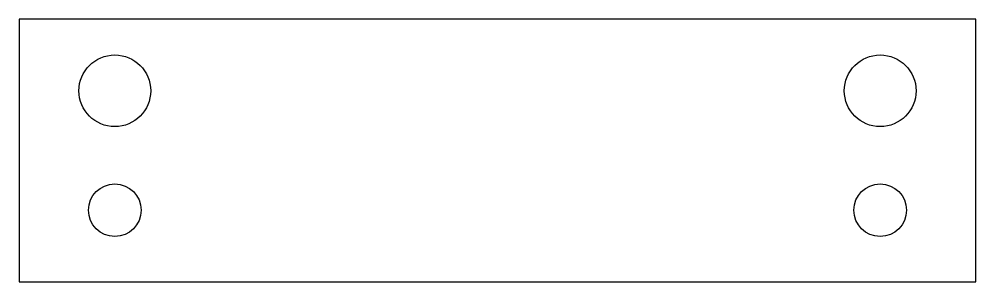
# Model space of a CAD drawing. Header units: millimetres. Extents: x 0 to 40, y 0 to 11.
import ezdxf

# ---------------------------------------------------------------- set-up
doc = ezdxf.new("R2010")
doc.units = ezdxf.units.MM

msp = doc.modelspace()

# ---------------------------------------------------------------- linework, layer by layer
at = {"color": 7, "linetype": 'Continuous', "lineweight": 25}
for p, q in [((0, 11), (0, 0)), ((40, 11), (0, 11)), ((40, 0), (40, 11)), ((0, 0), (40, 0))]:
    msp.add_line(p, q, dxfattribs=at)
for centre, radius in [((4, 8), 1.5), ((36, 8), 1.5), ((4, 3), 1.1), ((36, 3), 1.1)]:
    msp.add_circle(centre, radius, dxfattribs=at)

doc.saveas('drawing.dxf')
